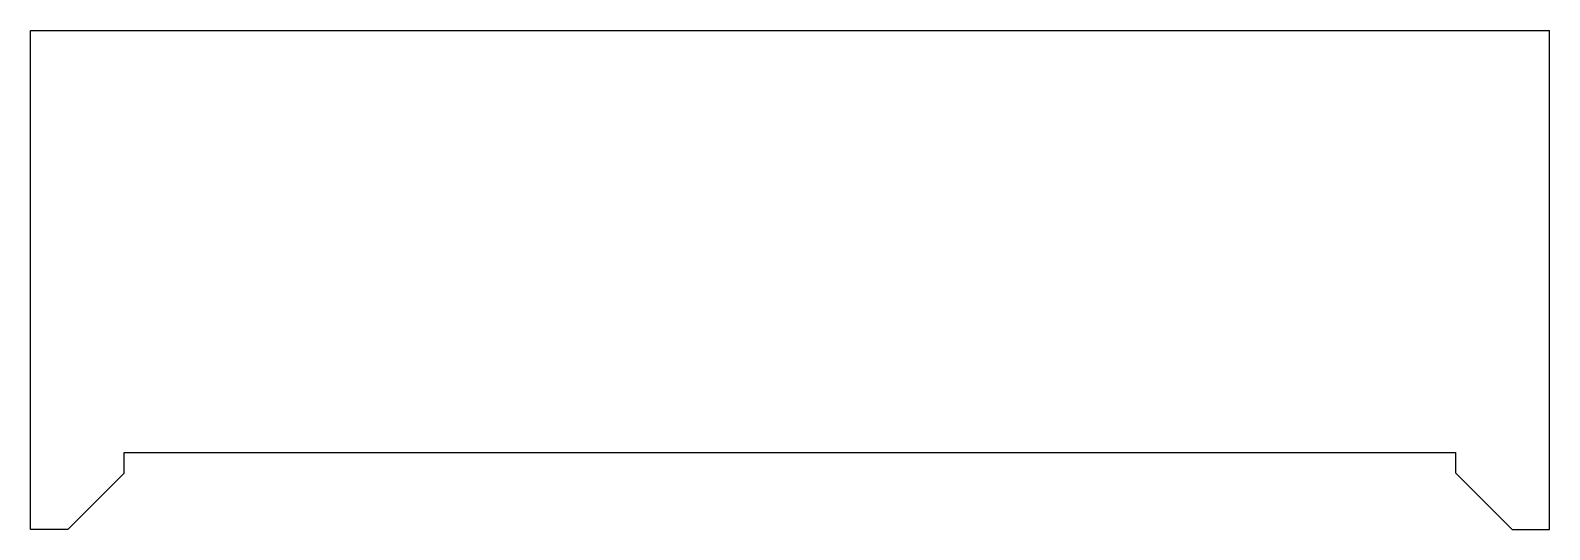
# Model space of a CAD drawing. Extents: x -39.5 to 41.5, y -9.3 to 17.2.
import ezdxf

# ---------------------------------------------------------------- set-up
doc = ezdxf.new("R2010")
doc.units = 0
doc.header["$MEASUREMENT"] = 0
doc.layers.add('VISIBLE', color=7, linetype='CONTINUOUS')

msp = doc.modelspace()

# ---------------------------------------------------------------- linework, layer by layer
at = {"layer": 'VISIBLE'}
for p, q in [((-39.5, 17.25), (41.5, 17.25)), ((-39.5, -9.35), (-39.5, 17.25)), ((41.5, -9.35), (41.5, 17.25)), ((-34.5, -6.35), (-34.5, -5.25)), ((-34.5, -5.25), (36.5, -5.25)), ((36.5, -6.35), (36.5, -5.25)), ((-34.5, -6.35), (-37.5, -9.35)), ((36.5, -6.35), (39.5, -9.35)), ((-37.5, -9.35), (-39.5, -9.35)), ((39.5, -9.35), (41.5, -9.35))]:
    msp.add_line(p, q, dxfattribs=at)

doc.saveas('drawing.dxf')
